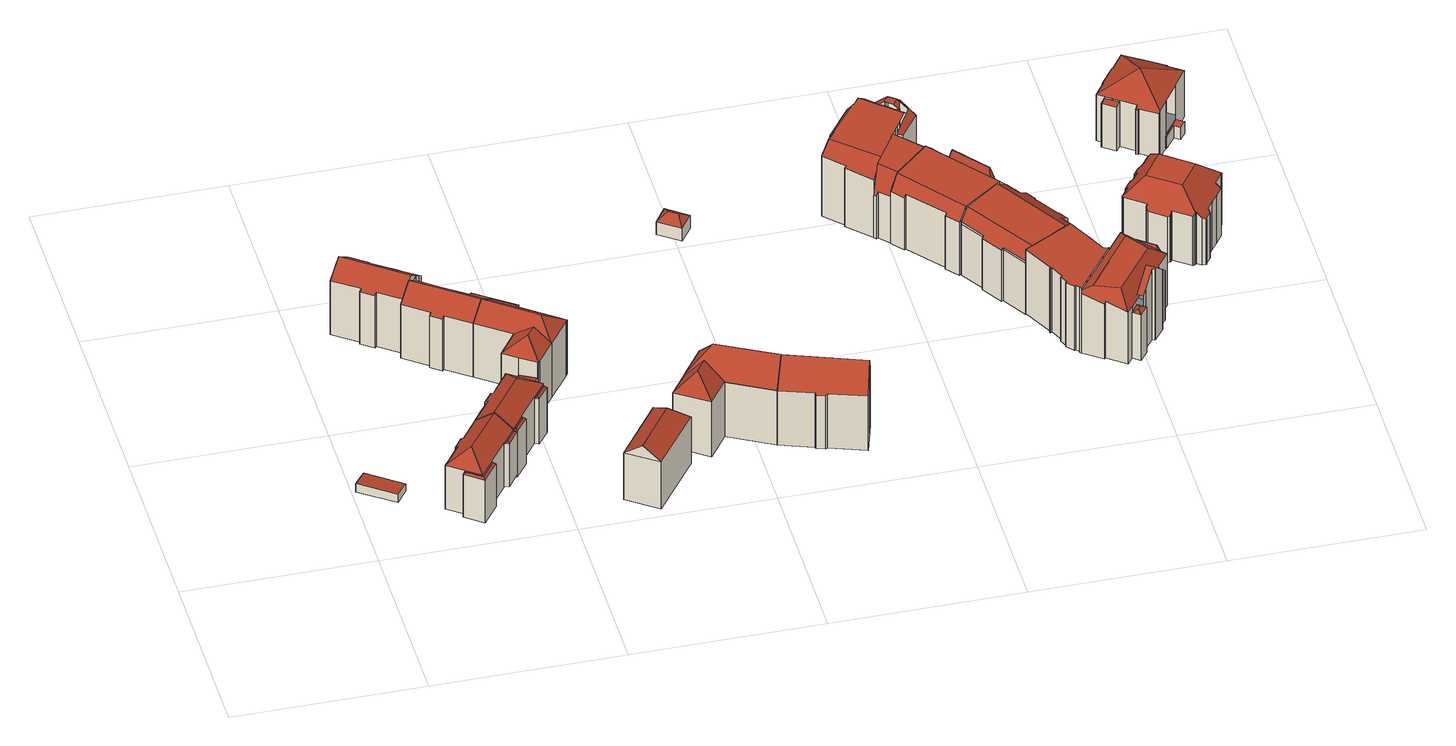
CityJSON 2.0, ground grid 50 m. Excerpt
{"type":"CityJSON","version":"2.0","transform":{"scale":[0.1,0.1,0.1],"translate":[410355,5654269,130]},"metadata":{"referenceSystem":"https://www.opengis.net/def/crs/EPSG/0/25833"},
"CityObjects":{
"building1":{"type":"Building","attributes":{"Dachtyp_tdc":"tdcPolyFlatRoof","Gemeindeschluessel":14612000,"Dachneigung":2.63,"QualitaetDacherkennung":74,"Geometrietyp2DReferenz":"3000","measuredHeight":2.46,"function":"31001_9998","roofType":"2100"},"geometry":[{"type":"Solid","lod":"2","boundaries":[[[[0,1,2,3]],[[1,4,5,2]],[[4,6,7,5]],[[6,0,3,7]],[[6,4,1,0]],[[3,2,5,7]]]],"semantics":{"surfaces":[{"type":"WallSurface"},{"type":"RoofSurface"},{"type":"GroundSurface"}],"values":[[0,0,0,0,1,2]]}}]},
"building2":{"type":"Building","attributes":{"Gemeindeschluessel":14612000,"Geometrietyp2DReferenz":"3000","function":"31001_9998","roofType":"9999"},"children":["building2-1","building2-2","building2-3"]},
"building2-1":{"type":"BuildingPart","attributes":{"Dachtyp_tdc":"tdcFreeFormRoof","Dachneigung":32.19,"QualitaetDacherkennung":14,"Geometrietyp2DReferenz":"3000","measuredHeight":13.69,"roofType":"5000"},"parents":["building2"],"geometry":[{"type":"MultiSurface","lod":"2","boundaries":[[[8,9,10,11]],[[9,12,13,10]],[[14,8,11,15]],[[16,17,14,12]],[[16,12,9]],[[17,16,9,8]],[[17,8,14]],[[11,10,13,15]]],"semantics":{"surfaces":[{"type":"WallSurface"},{"type":"RoofSurface"},{"type":"GroundSurface"}],"values":[0,0,0,1,1,1,1,2]}}]},
"building2-2":{"type":"BuildingPart","attributes":{"Dachtyp_tdc":"tdcHipAndGableRoof","Dachneigung":37.6,"QualitaetDacherkennung":76,"Geometrietyp2DReferenz":"3000","measuredHeight":17.41,"roofType":"5000"},"parents":["building2"],"geometry":[{"type":"MultiSurface","lod":"2","boundaries":[[[18,19,20,21]],[[19,22,23,20]],[[22,24,25,23]],[[24,26,27,25]],[[26,28,29,27]],[[28,30,31,29]],[[30,32,33,31]],[[32,34,14,15,33]],[[35,36,37,38,13,12]],[[39,40,41,42,43]],[[40,44,45,41]],[[44,46,47,45]],[[46,18,21,47]],[[40,39,48,49]],[[48,36,35,34,32,30,49]],[[30,28,26,24,22,19,18,46,44,40,49]],[[21,20,23,25,27,29,31,33,15,13,38,50,42,41,45,47]]],"semantics":{"surfaces":[{"type":"WallSurface"},{"type":"RoofSurface"},{"type":"GroundSurface"}],"values":[0,0,0,0,0,0,0,0,0,0,0,0,0,1,1,1,2]}}]},
"building2-3":{"type":"BuildingPart","attributes":{"Dachtyp_tdc":"tdcFreeFormRoof","Dachneigung":33.37,"QualitaetDacherkennung":12,"Geometrietyp2DReferenz":"3000","measuredHeight":13.72,"roofType":"5000"},"parents":["building2"],"geometry":[{"type":"MultiSurface","lod":"2","boundaries":[[[51,43,42,52]],[[37,53,54,38]],[[55,51,52,56]],[[57,58,59,55,53]],[[57,53,37]],[[58,57,37,60]],[[61,59,58,60,43]],[[61,43,51]],[[59,61,51,55]],[[52,42,50,38,54,56]],[[53,55,56,54]]],"semantics":{"surfaces":[{"type":"WallSurface"},{"type":"RoofSurface"},{"type":"GroundSurface"}],"values":[0,0,0,1,1,1,1,1,1,2,0]}}]},
"building3":{"type":"Building","attributes":{"Dachtyp_tdc":"tdcFreeFormRoof","Gemeindeschluessel":14612000,"Dachneigung":37.68,"QualitaetDacherkennung":77,"Geometrietyp2DReferenz":"3000","measuredHeight":20.48,"function":"31001_9998","roofType":"5000"},"geometry":[{"type":"Solid","lod":"2","boundaries":[[[[62,63,64,65]],[[63,66,67,64]],[[66,68,69,67]],[[68,70,71,69]],[[70,72,73,71]],[[72,74,75,73]],[[74,76,77,75]],[[76,78,79,77]],[[78,80,81,79]],[[80,82,83,81]],[[82,84,85,83]],[[84,86,87,85]],[[86,88,89,87]],[[88,90,91,89]],[[90,62,65,91]],[[92,84,82,80,78,76,74,72,70,68,93]],[[63,62,90,88,86,92,93,66]],[[68,66,93]],[[86,84,92]],[[65,64,67,69,71,73,75,77,79,81,83,85,87,89,91]]]],"semantics":{"surfaces":[{"type":"WallSurface"},{"type":"RoofSurface"},{"type":"GroundSurface"}],"values":[[0,0,0,0,0,0,0,0,0,0,0,0,0,0,0,1,1,0,0,2]]}}]},
"building4":{"type":"Building","attributes":{"Gemeindeschluessel":14612000,"Geometrietyp2DReferenz":"3000","function":"31001_9998","roofType":"9999"},"children":["building4-1","building4-2","building4-3","building4-4"]},
"building4-1":{"type":"BuildingPart","attributes":{"Dachtyp_tdc":"tdcFreeFormRoof","Dachneigung":35.9,"QualitaetDacherkennung":12,"Geometrietyp2DReferenz":"3000","measuredHeight":14.44,"roofType":"5000"},"parents":["building4"],"geometry":[{"type":"MultiSurface","lod":"2","boundaries":[[[94,95,96,97]],[[95,98,99,96]],[[98,100,101,99]],[[102,100,98]],[[103,102,98,95]],[[103,95,94]],[[102,103,94,100]],[[97,96,99,101]]],"semantics":{"surfaces":[{"type":"WallSurface"},{"type":"RoofSurface"},{"type":"GroundSurface"}],"values":[0,0,0,1,1,1,1,2]}}]},
"building4-2":{"type":"BuildingPart","attributes":{"Dachtyp_tdc":"tdcHipAndGableRoof","Dachneigung":37.83,"QualitaetDacherkennung":79,"Geometrietyp2DReferenz":"3000","measuredHeight":18.2,"roofType":"5000"},"parents":["building4"],"geometry":[{"type":"MultiSurface","lod":"2","boundaries":[[[104,105,106,107,101]],[[108,109,110,111,112]],[[109,113,114,110]],[[113,115,116,114]],[[115,117,118,116]],[[117,119,120,118]],[[119,121,122,120]],[[121,123,124,122]],[[123,125,126,124]],[[125,127,128,126]],[[127,129,130,128]],[[129,131,132,130]],[[131,133,134,135,132]],[[136,137,138]],[[136,139,140,137]],[[139,141,94,97,140]],[[104,101,100]],[[139,136,133,131,142]],[[131,129,127,125,123,121,119,117,115,113,109,142]],[[109,108,105,104,141,139,142]],[[107,111,110,114,116,118,120,122,124,126,128,130,132,135,137,140,97,101]]],"semantics":{"surfaces":[{"type":"WallSurface"},{"type":"RoofSurface"},{"type":"GroundSurface"}],"values":[0,0,0,0,0,0,0,0,0,0,0,0,0,0,0,0,0,1,1,1,2]}}]},
"building4-3":{"type":"BuildingPart","attributes":{"Dachtyp_tdc":"tdcPolyFlatRoof","Dachneigung":6.73,"QualitaetDacherkennung":46,"Geometrietyp2DReferenz":"3000","measuredHeight":11.65,"roofType":"2100"},"parents":["building4"],"geometry":[{"type":"MultiSurface","lod":"2","boundaries":[[[134,143,144,135]],[[143,145,146,144]],[[145,138,137,146]],[[145,143,134,138]],[[135,144,146,137]]],"semantics":{"surfaces":[{"type":"WallSurface"},{"type":"RoofSurface"},{"type":"GroundSurface"}],"values":[0,0,0,1,2]}}]},
"building4-4":{"type":"BuildingPart","attributes":{"Dachtyp_tdc":"tdcFreeFormRoof","Dachneigung":36.67,"QualitaetDacherkennung":15,"Geometrietyp2DReferenz":"3000","measuredHeight":14.44,"roofType":"5000"},"parents":["building4"],"geometry":[{"type":"MultiSurface","lod":"2","boundaries":[[[147,148,149,150]],[[148,112,111,149]],[[106,147,150,107]],[[151,112,148]],[[152,151,148,147]],[[152,147,106]],[[151,152,106,112]],[[150,149,111,107]]],"semantics":{"surfaces":[{"type":"WallSurface"},{"type":"RoofSurface"},{"type":"GroundSurface"}],"values":[0,0,0,1,1,1,1,2]}}]},
"building5":{"type":"Building","attributes":{"Gemeindeschluessel":14612000,"Geometrietyp2DReferenz":"3000","function":"31001_9998","roofType":"9999"},"children":["building5-1","building5-2","building5-3"]},
"building5-1":{"type":"BuildingPart","attributes":{"Dachtyp_tdc":"tdcFreeFormRoof","Dachneigung":30.91,"QualitaetDacherkennung":15,"Geometrietyp2DReferenz":"3000","measuredHeight":16.76,"roofType":"5000"},"parents":["building5"],"geometry":[{"type":"MultiSurface","lod":"2","boundaries":[[[153,154,155,156]],[[157,158,159,160]],[[158,153,156,159]],[[154,153,161]],[[153,158,162,161]],[[158,157,162]],[[157,154,161,162]],[[156,155,160,159]]],"semantics":{"surfaces":[{"type":"WallSurface"},{"type":"RoofSurface"},{"type":"GroundSurface"}],"values":[0,0,0,1,1,1,1,2]}}]},
"building5-2":{"type":"BuildingPart","attributes":{"Dachtyp_tdc":"tdcGableRoof","Dachneigung":37.74,"QualitaetDacherkennung":70,"Geometrietyp2DReferenz":"3000","measuredHeight":20.52,"roofType":"3100"},"parents":["building5"],"geometry":[{"type":"MultiSurface","lod":"2","boundaries":[[[163,164,157,160,165,166]],[[167,168,169,155]],[[168,170,171,169]],[[170,172,173,171]],[[172,174,175,173]],[[174,176,177,175]],[[176,178,179,177]],[[178,180,181,179]],[[180,182,87,181]],[[182,183,184,87]],[[183,185,85,184]],[[185,186,85]],[[183,182,180,178,176,174,172,170,168]],[[168,167,164,163,185,183]],[[165,160,155,169,171,173,175,177,179,181,87,184,85]]],"semantics":{"surfaces":[{"type":"WallSurface"},{"type":"RoofSurface"},{"type":"GroundSurface"}],"values":[0,0,0,0,0,0,0,0,0,0,0,0,1,1,2]}}]},
"building5-3":{"type":"BuildingPart","attributes":{"Dachtyp_tdc":"tdcPolyFlatRoof","Dachneigung":3.65,"QualitaetDacherkennung":54,"Geometrietyp2DReferenz":"3000","measuredHeight":4.38,"roofType":"2100"},"parents":["building5"],"geometry":[{"type":"MultiSurface","lod":"2","boundaries":[[[187,166,165,188]],[[186,189,83,85]],[[189,190,81,83]],[[190,187,188,81]],[[190,189,186,166,187]],[[188,165,85,83,81]]],"semantics":{"surfaces":[{"type":"WallSurface"},{"type":"RoofSurface"},{"type":"GroundSurface"}],"values":[0,0,0,0,1,2]}}]},
"building6":{"type":"Building","attributes":{"Gemeindeschluessel":14612000,"Geometrietyp2DReferenz":"3000","function":"31001_9998","roofType":"9999"},"children":["building6-1","building6-2","building6-3"]},
"building6-1":{"type":"BuildingPart","attributes":{"Dachtyp_tdc":"tdcHipAndGableRoof","Dachneigung":36.15,"QualitaetDacherkennung":67,"Geometrietyp2DReferenz":"3000","measuredHeight":20.43,"roofType":"5000"},"parents":["building6"],"geometry":[{"type":"MultiSurface","lod":"2","boundaries":[[[191,192,193,194,195]],[[192,196,197,193]],[[196,198,199,197]],[[198,200,201,199]],[[200,202,203,201]],[[202,204,205,206,203]],[[202,200,198,196,207]],[[196,192,191,208,207]],[[208,204,202,207]],[[194,193,197,199,201,203,206,209]]],"semantics":{"surfaces":[{"type":"WallSurface"},{"type":"RoofSurface"},{"type":"GroundSurface"}],"values":[0,0,0,0,0,0,1,1,1,2]}}]},
"building6-2":{"type":"BuildingPart","attributes":{"Dachtyp_tdc":"tdcFreeFormRoof","Dachneigung":32.75,"QualitaetDacherkennung":16,"Geometrietyp2DReferenz":"3000","measuredHeight":16.81,"roofType":"5000"},"parents":["building6"],"geometry":[{"type":"MultiSurface","lod":"2","boundaries":[[[154,153,156,155]],[[153,210,211,156]],[[210,212,213,211]],[[214,212,210]],[[215,214,210,153]],[[215,153,154]],[[214,215,154,212]],[[155,156,211,213]]],"semantics":{"surfaces":[{"type":"WallSurface"},{"type":"RoofSurface"},{"type":"GroundSurface"}],"values":[0,0,0,1,1,1,1,2]}}]},
"building6-3":{"type":"BuildingPart","attributes":{"Dachtyp_tdc":"tdcHipAndGableRoof","Dachneigung":37.47,"QualitaetDacherkennung":67,"Geometrietyp2DReferenz":"3000","measuredHeight":20.52,"roofType":"5000"},"parents":["building6"],"geometry":[{"type":"MultiSurface","lod":"2","boundaries":[[[168,167,154,155,169]],[[216,213,212]],[[216,217,218,213]],[[217,219,220,218]],[[219,221,222,220]],[[221,195,194,222]],[[205,170,171,206]],[[170,168,169,171]],[[195,221,219,217,223]],[[217,216,167,168,223]],[[168,170,205,224,195,223]],[[169,155,213,218,220,222,194,209,206,171]]],"semantics":{"surfaces":[{"type":"WallSurface"},{"type":"RoofSurface"},{"type":"GroundSurface"}],"values":[0,0,0,0,0,0,0,0,1,1,1,2]}}]},
"building7":{"type":"Building","attributes":{"Dachtyp_tdc":"tdcHipAndGableRoof","Gemeindeschluessel":14612000,"Dachneigung":36.87,"QualitaetDacherkennung":77,"Geometrietyp2DReferenz":"3000","measuredHeight":18.26,"function":"31001_9998","roofType":"5000"},"geometry":[{"type":"Solid","lod":"2","boundaries":[[[[225,226,227,228]],[[226,229,230,227]],[[229,231,232,230]],[[231,225,228,232]],[[229,226,233]],[[225,231,234]],[[226,225,234,233]],[[231,229,233,234]],[[228,227,230,232]]]],"semantics":{"surfaces":[{"type":"WallSurface"},{"type":"RoofSurface"},{"type":"GroundSurface"}],"values":[[0,0,0,0,1,0,1,1,2]]}}]},
"building8":{"type":"Building","attributes":{"Gemeindeschluessel":14612000,"Geometrietyp2DReferenz":"3000","function":"31001_9998","roofType":"9999"},"children":["building8-1","building8-2"]},
"building8-1":{"type":"BuildingPart","attributes":{"Dachtyp_tdc":"tdcHipAndGableRoof","Dachneigung":48.73,"QualitaetDacherkennung":60,"Geometrietyp2DReferenz":"3000","measuredHeight":22.82,"roofType":"5000"},"parents":["building8"],"geometry":[{"type":"MultiSurface","lod":"2","boundaries":[[[235,236,237,238,239]],[[236,240,241,237]],[[240,242,243,241]],[[240,236,244]],[[236,235,245,244]],[[242,240,244,245,246,247]],[[238,237,241,243]]],"semantics":{"surfaces":[{"type":"WallSurface"},{"type":"RoofSurface"},{"type":"GroundSurface"}],"values":[0,0,0,1,1,1,2]}}]},
"building8-2":{"type":"BuildingPart","attributes":{"Dachtyp_tdc":"tdcHipAndGableRoof","Dachneigung":39.7,"QualitaetDacherkennung":62,"Geometrietyp2DReferenz":"3000","measuredHeight":22.72,"roofType":"5000"},"parents":["building8"],"geometry":[{"type":"MultiSurface","lod":"2","boundaries":[[[248,249,243,242]],[[248,250,251,249]],[[250,252,253,251]],[[252,239,238,253]],[[254,255,256]],[[255,246,235,257,258,256]],[[250,254,256,258]],[[252,257,235,239]],[[250,258,257,252]],[[242,255,254,248]],[[248,254,250]],[[238,243,249,251,253]]],"semantics":{"surfaces":[{"type":"WallSurface"},{"type":"RoofSurface"},{"type":"GroundSurface"}],"values":[0,0,0,0,1,1,1,0,0,0,0,2]}}]},
"building9":{"type":"Building","attributes":{"Dachtyp_tdc":"tdcGableRoof","Gemeindeschluessel":14612000,"Dachneigung":40.09,"QualitaetDacherkennung":64,"Geometrietyp2DReferenz":"3000","measuredHeight":22.74,"function":"31001_9998","roofType":"3100"},"geometry":[{"type":"Solid","lod":"2","boundaries":[[[[259,260,261,262]],[[260,263,264,261]],[[263,265,266,264]],[[265,267,268,266]],[[267,269,270,268]],[[269,271,253,270]],[[271,258,272,253]],[[258,273,251,272]],[[273,274,275,251]],[[274,259,262,275]],[[258,271,269,267,265,263,260,259]],[[259,274,273,258]],[[262,261,264,266,268,270,253,272,251,275]]]],"semantics":{"surfaces":[{"type":"WallSurface"},{"type":"RoofSurface"},{"type":"GroundSurface"}],"values":[[0,0,0,0,0,0,0,0,0,0,1,1,2]]}}]},
"building10":{"type":"Building","attributes":{"Dachtyp_tdc":"tdcHipRoof","Gemeindeschluessel":14612000,"Dachneigung":32.58,"QualitaetDacherkennung":76,"Geometrietyp2DReferenz":"3000","measuredHeight":5.74,"function":"31001_9998","roofType":"3200"},"geometry":[{"type":"Solid","lod":"2","boundaries":[[[[276,277,278,279]],[[277,280,281,278]],[[280,282,283,281]],[[282,276,279,283]],[[280,277,284]],[[276,282,285]],[[277,276,285,284]],[[282,280,284,285]],[[279,278,281,283]]]],"semantics":{"surfaces":[{"type":"WallSurface"},{"type":"RoofSurface"},{"type":"GroundSurface"}],"values":[[0,0,0,0,1,1,1,1,2]]}}]},
"building11":{"type":"Building","attributes":{"Gemeindeschluessel":14612000,"Geometrietyp2DReferenz":"3000","function":"31001_9998","roofType":"9999"},"children":["building11-1","building11-2","building11-3","building11-4","building11-5","building11-6"]},
"building11-1":{"type":"BuildingPart","attributes":{"Dachtyp_tdc":"tdcCutGableRoof","Dachneigung":0.513,"QualitaetDacherkennung":66,"Geometrietyp2DReferenz":"3000","measuredHeight":20.53,"roofType":"9999"},"parents":["building11"],"geometry":[{"type":"MultiSurface","lod":"2","boundaries":[[[286,287,288,289]],[[287,290,291,288]],[[290,292,293,291]],[[294,295,296,297]],[[295,298,299,296]],[[300,301,302,303]],[[301,304,305,302]],[[304,286,289,305]],[[306,307,292,290,287,286,304]],[[301,300,298,295,294,308]],[[304,301,308,309,310,306]],[[289,288,291,293,311,312,313,297,296,299,303,302,305]]],"semantics":{"surfaces":[{"type":"WallSurface"},{"type":"RoofSurface"},{"type":"GroundSurface"}],"values":[0,0,0,0,0,0,0,0,1,1,1,2]}}]},
"building11-2":{"type":"BuildingPart","attributes":{"Dachtyp_tdc":"tdcCutGableRoof","Dachneigung":2.46,"QualitaetDacherkennung":36,"Geometrietyp2DReferenz":"3000","measuredHeight":20.87,"roofType":"9999"},"parents":["building11"],"geometry":[{"type":"MultiSurface","lod":"2","boundaries":[[[314,315,316,317,318,319,320,321,322,323]],[[324,325,326,327,328,307,329,310,330]],[[323,331,332,333,334,324,330,335,336,314]],[[312,311,293,337,338,339,340,341,342,343,344,345,346,347,348,349,350,351,352,353,297,313]],[[328,327,337,293,292]],[[327,326,338,337]],[[326,325,339,338]],[[325,324,340,339]],[[324,334,341,340]],[[334,333,354,342,341]],[[332,331,344,343,355]],[[331,323,345,344]],[[323,322,346,345]],[[322,321,356,347,346]],[[336,335,294,297,353,357]]],"semantics":{"surfaces":[{"type":"RoofSurface"},{"type":"GroundSurface"},{"type":"WallSurface"}],"values":[0,0,0,1,2,2,2,2,2,2,2,2,2,2,2]}}]},
"building11-3":{"type":"BuildingPart","attributes":{"Dachtyp_tdc":"tdcPolyFlatRoof","Dachneigung":50.05,"QualitaetDacherkennung":29,"Geometrietyp2DReferenz":"3000","measuredHeight":20.14,"roofType":"2100"},"parents":["building11"],"geometry":[{"type":"MultiSurface","lod":"2","boundaries":[[[358,359,360,361]],[[359,362,363,360]],[[362,355,343,363]],[[354,358,361,342]],[[354,355,362,359,358]],[[361,360,363,343,342]]],"semantics":{"surfaces":[{"type":"WallSurface"},{"type":"RoofSurface"},{"type":"GroundSurface"}],"values":[0,0,0,0,1,2]}}]},
"building11-4":{"type":"BuildingPart","attributes":{"Dachtyp_tdc":"tdcPolyFlatRoof","Dachneigung":37.35,"QualitaetDacherkennung":46,"Geometrietyp2DReferenz":"3000","measuredHeight":20.42,"roofType":"2100"},"parents":["building11"],"geometry":[{"type":"MultiSurface","lod":"2","boundaries":[[[364,357,353,365]],[[366,367,368,369,370]],[[367,371,372,368]],[[371,364,365,372]],[[371,367,366,373,374,315,375,357,364]],[[365,353,352,351,350,369,368,372]]],"semantics":{"surfaces":[{"type":"WallSurface"},{"type":"RoofSurface"},{"type":"GroundSurface"}],"values":[0,0,0,0,1,2]}}]},
"building11-5":{"type":"BuildingPart","attributes":{"Dachtyp_tdc":"tdcPolyFlatRoof","Dachneigung":49.56,"QualitaetDacherkennung":31,"Geometrietyp2DReferenz":"3000","measuredHeight":18.52,"roofType":"2100"},"parents":["building11"],"geometry":[{"type":"MultiSurface","lod":"2","boundaries":[[[376,377,378,299,298]],[[377,379,380,378]],[[379,381,300,303,380]],[[381,379,377,376]],[[299,378,380,303]]],"semantics":{"surfaces":[{"type":"WallSurface"},{"type":"RoofSurface"},{"type":"GroundSurface"}],"values":[0,0,0,1,2]}}]},
"building11-6":{"type":"BuildingPart","attributes":{"Dachtyp_tdc":"tdcFreeFormRoof","Dachneigung":42.73,"QualitaetDacherkennung":28,"Geometrietyp2DReferenz":"3000","measuredHeight":18.9,"roofType":"5000"},"parents":["building11"],"geometry":[{"type":"MultiSurface","lod":"2","boundaries":[[[356,382,383,347]],[[382,384,385,383]],[[384,386,387,385]],[[386,388,389,387]],[[388,390,391,389]],[[390,392,393,391]],[[392,394,395,393]],[[394,370,369,395]],[[390,388,386,384,382,356,320,396]],[[397,398,370,394,392]],[[392,390,396,397]],[[347,383,385,387,389,391,393,395,369,350,349,348]]],"semantics":{"surfaces":[{"type":"WallSurface"},{"type":"RoofSurface"},{"type":"GroundSurface"}],"values":[0,0,0,0,0,0,0,0,1,1,1,2]}}]},
"building12":{"type":"Building","attributes":{"Gemeindeschluessel":14612000,"Geometrietyp2DReferenz":"3000","function":"31001_9998","roofType":"9999"},"children":["building12-1","building12-2"]},
"building12-1":{"type":"BuildingPart","attributes":{"Dachtyp_tdc":"tdcCutGableRoof","Dachneigung":0.752,"QualitaetDacherkennung":69,"Geometrietyp2DReferenz":"3000","measuredHeight":20.27,"roofType":"9999"},"parents":["building12"],"geometry":[{"type":"MultiSurface","lod":"2","boundaries":[[[399,400,401,402]],[[400,403,404,401]],[[405,406,407,408,409]],[[406,410,411,407]],[[410,412,413,411]],[[412,414,415,413]],[[414,416,417,415]],[[416,418,419,417]],[[418,420,421,419]],[[420,422,423,421]],[[422,424,425,423]],[[424,426,427,425]],[[426,428,429,427]],[[428,430,431,429]],[[430,432,433,431]],[[432,399,402,433]],[[410,406,405,434,403,400,399,432]],[[430,428,426,424,422,420,418,416,414,412]],[[432,430,412,410]],[[402,401,435,408,407,411,413,415,417,419,421,423,425,427,429,431,433]]],"semantics":{"surfaces":[{"type":"WallSurface"},{"type":"RoofSurface"},{"type":"GroundSurface"}],"values":[0,0,0,0,0,0,0,0,0,0,0,0,0,0,0,0,1,1,1,2]}}]},
"building12-2":{"type":"BuildingPart","attributes":{"Dachtyp_tdc":"tdcFreeFormRoof","Dachneigung":77.08,"QualitaetDacherkennung":25,"Geometrietyp2DReferenz":"3000","measuredHeight":20.07,"roofType":"5000"},"parents":["building12"],"geometry":[{"type":"MultiSurface","lod":"2","boundaries":[[[436,437,438,439]],[[437,440,441,438]],[[440,442,443,441]],[[442,444,445,443]],[[444,446,447,445]],[[446,448,449,447]],[[448,450,451,449]],[[450,409,408,451]],[[404,436,439,401]],[[452,409,450,453]],[[450,448,446,444,442,440,437,436,454,453]],[[436,404,454]],[[404,452,453,454]],[[439,438,441,443,445,447,449,451,408,435,401]]],"semantics":{"surfaces":[{"type":"WallSurface"},{"type":"RoofSurface"},{"type":"GroundSurface"}],"values":[0,0,0,0,0,0,0,0,0,1,1,1,1,2]}}]},
"building13":{"type":"Building","attributes":{"Dachtyp_tdc":"tdcFreeFormRoof","Gemeindeschluessel":14612000,"Dachneigung":1.47,"QualitaetDacherkennung":54,"Geometrietyp2DReferenz":"3000","measuredHeight":20.32,"function":"31001_9998","roofType":"5000"},"geometry":[{"type":"Solid","lod":"2","boundaries":[[[[455,456,457,458]],[[456,459,460,457]],[[459,461,462,460]],[[461,463,464,462]],[[463,465,466,464]],[[465,467,468,466]],[[467,469,470,468]],[[469,471,472,470]],[[471,473,474,472]],[[473,475,476,474]],[[477,478,479,480,481,482,483,484]],[[485,486,487,488,489,490,491,492,493,494,495,496,497,406,498]],[[499,500,501,485,498,481,480]],[[465,501,500,467]],[[463,485,501,465]],[[467,500,499,469]],[[469,499,480,471]],[[502,498,406,503]],[[504,481,498,502]],[[503,406,497,505]],[[505,497,496,506]],[[506,496,495,507]],[[507,495,494,508]],[[508,494,493,509]],[[509,493,492,510]],[[510,492,491,511]],[[511,491,490,512]],[[512,490,489,455]],[[455,489,488,456]],[[456,488,487,459]],[[459,487,486,461]],[[461,486,485,463]],[[484,483,513]],[[513,483,482,514]],[[514,482,481,504]],[[471,480,479,473]],[[473,479,478,475]],[[475,478,477]],[[476,515,516,517,415,518,519,407,520,521,522,523,524,525,526,527,458,457,460,462,464,466,468,470,472,474]],[[475,477,515,476]],[[477,484,516,515]],[[484,513,517,516]],[[513,514,415,517]],[[514,504,518,415]],[[504,502,519,518]],[[502,503,407,519]],[[503,505,520,407]],[[505,506,521,520]],[[506,507,522,521]],[[507,508,523,522]],[[508,509,524,523]],[[509,510,525,524]],[[510,511,526,525]],[[511,512,527,526]],[[512,455,458,527]]]],"semantics":{"surfaces":[{"type":"WallSurface"},{"type":"RoofSurface"},{"type":"GroundSurface"}],"values":[[0,0,0,0,0,0,0,0,0,0,1,1,1,0,0,0,0,0,0,0,0,0,0,0,0,0,0,0,0,0,0,0,0,0,0,0,0,0,2,0,0,0,0,0,0,0,0,0,0,0,0,0,0,0,0]]}}]},
"building14":{"type":"Building","attributes":{"Gemeindeschluessel":14612000,"Geometrietyp2DReferenz":"3000","function":"31001_9998","roofType":"9999"},"children":["building14-1","building14-2","building14-3","building14-4","building14-5","building14-6"]},
"building14-1":{"type":"BuildingPart","attributes":{"Dachtyp_tdc":"tdcPolyFlatRoof","Dachneigung":32.69,"QualitaetDacherkennung":35,"Geometrietyp2DReferenz":"3000","measuredHeight":17.75,"roofType":"2100"},"parents":["building14"],"geometry":[{"type":"MultiSurface","lod":"2","boundaries":[[[528,529,530,531]],[[529,532,533,530]],[[534,535,536,537]],[[535,528,531,536]],[[535,534,532,529,528]],[[531,530,533,537,536]]],"semantics":{"surfaces":[{"type":"WallSurface"},{"type":"RoofSurface"},{"type":"GroundSurface"}],"values":[0,0,0,0,1,2]}}]},
"building14-2":{"type":"BuildingPart","attributes":{"Dachtyp_tdc":"tdcFreeFormRoof","Dachneigung":71.32,"QualitaetDacherkennung":16,"Geometrietyp2DReferenz":"3000","measuredHeight":17.35,"roofType":"5000"},"parents":["building14"],"geometry":[{"type":"MultiSurface","lod":"2","boundaries":[[[538,539,540,541]],[[539,542,543,540]],[[542,544,545,543]],[[546,547,548,549]],[[547,538,541,548]],[[544,542,539,550]],[[539,538,547,551,550]],[[547,546,551]],[[546,544,550,551]],[[541,540,543,545,549,548]]],"semantics":{"surfaces":[{"type":"WallSurface"},{"type":"RoofSurface"},{"type":"GroundSurface"}],"values":[0,0,0,0,0,1,1,1,1,2]}}]},
"building14-3":{"type":"BuildingPart","attributes":{"Dachtyp_tdc":"tdcPolyFlatRoof","Dachneigung":0,"QualitaetDacherkennung":47,"Geometrietyp2DReferenz":"3000","measuredHeight":20.02,"roofType":"1000"},"parents":["building14"],"geometry":[{"type":"MultiSurface","lod":"2","boundaries":[[[552,553,554,555]],[[553,556,557,554]],[[556,558,559,557]],[[558,560,534,537,559]],[[560,558,556,553,552,561,562,563,564,565,566,567,568,569,570,571,572,573,574,575,576,577]],[[533,578,579,580,581,582,583,584,585,586,587,588,589,590,591,592,593,594,555,554,557,559,537]],[[577,576,578,533,532]],[[576,575,579,578]],[[575,574,595,580,579]],[[573,572,583,582,596]],[[572,571,584,583]],[[571,570,585,584]],[[570,569,586,585]],[[569,568,587,586]],[[568,567,588,587]],[[567,566,589,588]],[[566,565,590,589]],[[565,564,591,590]],[[564,563,592,591]],[[563,562,593,592]],[[562,561,594,593]],[[561,552,555,594]]],"semantics":{"surfaces":[{"type":"WallSurface"},{"type":"RoofSurface"},{"type":"GroundSurface"}],"values":[0,0,0,0,1,2,0,0,0,0,0,0,0,0,0,0,0,0,0,0,0,0]}}]},
"building14-4":{"type":"BuildingPart","attributes":{"Dachtyp_tdc":"tdcGableRoof","Dachneigung":41.82,"QualitaetDacherkennung":14,"Geometrietyp2DReferenz":"3000","measuredHeight":22.38,"roofType":"3100"},"parents":["building14"],"geometry":[{"type":"MultiSurface","lod":"2","boundaries":[[[597,598,599,600,601]],[[602,603,604,605]],[[603,606,607,604]],[[606,608,609,607]],[[608,610,611,609]],[[610,612,613,611]],[[612,614,615,613]],[[614,597,601,615]],[[610,608,606,603,602,616,617]],[[617,618,598,597,614,612,610]],[[601,600,619,620,605,604,607,609,611,613,615]]],"semantics":{"surfaces":[{"type":"WallSurface"},{"type":"RoofSurface"},{"type":"GroundSurface"}],"values":[0,0,0,0,0,0,0,0,1,1,2]}}]},
"building14-5":{"type":"BuildingPart","attributes":{"Dachtyp_tdc":"tdcFreeFormRoof","Dachneigung":20.21,"QualitaetDacherkennung":8,"Geometrietyp2DReferenz":"3000","measuredHeight":14.78,"roofType":"5000"},"parents":["building14"],"geometry":[{"type":"MultiSurface","lod":"2","boundaries":[[[621,622,623,624]],[[599,625,626,600]],[[625,621,624,626]],[[627,628,629,622]],[[627,622,621]],[[628,627,621,625]],[[628,625,599,629]],[[624,623,619,600,626]]],"semantics":{"surfaces":[{"type":"WallSurface"},{"type":"RoofSurface"},{"type":"GroundSurface"}],"values":[0,0,0,1,1,1,1,2]}}]},
"building14-6":{"type":"BuildingPart","attributes":{"Dachtyp_tdc":"tdcCutTentRoof","Dachneigung":0.11,"QualitaetDacherkennung":43,"Geometrietyp2DReferenz":"3000","measuredHeight":20.11,"roofType":"9999"},"parents":["building14"],"geometry":[{"type":"MultiSurface","lod":"2","boundaries":[[[630,631,543,545,544]],[[631,632,633,543]],[[632,634,635,633]],[[634,636,602,605,635]],[[637,623,622]],[[637,638,639,623]],[[638,640,641,639]],[[640,642,643,641]],[[642,596,582,643]],[[595,644,645,580]],[[644,646,549,645]],[[646,546,549]],[[638,637,647,648,616,636,634,632,649,650]],[[651,596,642,640,638,650,652]],[[644,595,651,652,653]],[[632,631,630,646,644,653,649]],[[653,652,650,649]],[[545,543,633,635,605,620,619,623,639,641,643,582,581,580,645,549]]],"semantics":{"surfaces":[{"type":"WallSurface"},{"type":"RoofSurface"},{"type":"GroundSurface"}],"values":[0,0,0,0,0,0,0,0,0,0,0,0,1,1,1,1,1,2]}}]},
"building15":{"type":"Building","attributes":{"Dachtyp_tdc":"tdcFreeFormRoof","Gemeindeschluessel":14612000,"Dachneigung":41.01,"QualitaetDacherkennung":47,"Geometrietyp2DReferenz":"3000","measuredHeight":20.45,"function":"31001_9998","roofType":"5000"},"geometry":[{"type":"Solid","lod":"2","boundaries":[[[[654,655,656,657]],[[655,658,659,656]],[[658,660,661,659]],[[660,662,663,661]],[[662,664,665,663]],[[664,666,667,665]],[[666,668,669,667]],[[668,670,671,669]],[[670,672,673,671]],[[672,674,675,673]],[[674,676,677,675]],[[676,678,679,677]],[[678,680,681,679]],[[680,682,683,681]],[[682,684,685,683]],[[684,686,687,685]],[[686,688,689,687]],[[688,690,691,689]],[[690,692,693,691]],[[692,694,695,693]],[[694,696,697,695]],[[696,698,699,697]],[[698,700,701,699]],[[700,702,703,701]],[[702,704,705,703]],[[704,706,707,705]],[[706,708,709,707]],[[708,710,711,709]],[[710,712,713,711]],[[712,714,715,713]],[[714,716,717,715]],[[716,718,719,717]],[[718,720,721,719]],[[720,722,723,721]],[[724,725,726,727]],[[725,728,729,726]],[[728,730,731,729]],[[730,732,733,731]],[[732,734,735,733]],[[734,736,737,735]],[[736,738,739,737]],[[738,740,741,739]],[[740,742,743,741]],[[742,744,745,743]],[[744,746,747,745]],[[746,654,657,747]],[[674,672,670,668,666,664,662,660,748,749,750,684,682,680,678,676]],[[751,752,706,704,702,700,698,696,694,692,690,688,686,684,750]],[[753,754,730,728,725,724,755,756,757,758,759,760,722,720,718,716,714,712,710,708,752,751]],[[746,744,742,740,738,736,734,732,754,753,749,748,658,655,654]],[[750,749,753,751]],[[660,658,748]],[[732,730,754]],[[708,706,752]],[[657,656,659,661,663,665,667,669,671,673,675,677,679,681,683,685,687,689,691,693,695,697,699,701,703,705,707,709,711,713,715,717,719,721,723,761,762,763,764,765,766,727,726,729,731,733,735,737,739,741,743,745,747]],[[722,760,761,723]],[[760,759,762,761]],[[759,758,763,762]],[[758,757,764,763]],[[757,756,765,764]],[[756,755,766,765]],[[755,724,727,766]]]],"semantics":{"surfaces":[{"type":"WallSurface"},{"type":"RoofSurface"},{"type":"GroundSurface"}],"values":[[0,0,0,0,0,0,0,0,0,0,0,0,0,0,0,0,0,0,0,0,0,0,0,0,0,0,0,0,0,0,0,0,0,0,0,0,0,0,0,0,0,0,0,0,0,0,1,1,1,1,1,0,0,0,2,0,0,0,0,0,0,0]]}}]},
"building16":{"type":"Building","attributes":{"Gemeindeschluessel":14612000,"Geometrietyp2DReferenz":"3000","function":"31001_9998","roofType":"9999"},"children":["building16-1","building16-2","building16-3"]},
"building16-1":{"type":"BuildingPart","attributes":{"Dachtyp_tdc":"tdcPolyFlatRoof","Dachneigung":0,"QualitaetDacherkennung":0,"Geometrietyp2DReferenz":"3000","measuredHeight":3.73,"roofType":"9999"},"parents":["building16"],"geometry":[{"type":"MultiSurface","lod":"2","boundaries":[[[767,768,769,770,771,772,773]],[[773,772,774,775]],[[772,771,776,774]],[[771,770,777,776]],[[770,769,778,777]],[[769,768,779,778]],[[768,767,780,779]],[[774,776,777,778,779,780,775]],[[775,780,767,773]]],"semantics":{"surfaces":[{"type":"RoofSurface"},{"type":"WallSurface"},{"type":"GroundSurface"},{"type":"ClosureSurface","isClosure":"1","QuelleClosure":"LoD1Solid"}],"values":[0,1,1,1,1,1,1,2,3]}}]},
"building16-2":{"type":"BuildingPart","attributes":{"Dachtyp_tdc":"tdcPolyFlatRoof","Dachneigung":7.65,"QualitaetDacherkennung":64,"Geometrietyp2DReferenz":"3000","measuredHeight":13.84,"roofType":"2100"},"parents":["building16"],"geometry":[{"type":"MultiSurface","lod":"2","boundaries":[[[781,782,783,784]],[[785,786,787,788]],[[786,781,784,787]],[[786,785,782,781]],[[784,783,788,787]]],"semantics":{"surfaces":[{"type":"WallSurface"},{"type":"RoofSurface"},{"type":"GroundSurface"}],"values":[0,0,0,1,2]}}]},
"building16-3":{"type":"BuildingPart","attributes":{"Dachtyp_tdc":"tdcTentRoof","Dachneigung":28.98,"QualitaetDacherkennung":75,"Geometrietyp2DReferenz":"3000","measuredHeight":19,"roofType":"3500"},"parents":["building16"],"geometry":[{"type":"MultiSurface","lod":"2","boundaries":[[[789,790,791,792]],[[790,793,794,791]],[[793,795,796,794]],[[795,797,798,796]],[[797,799,775,798]],[[799,773,775]],[[800,801,779,780,767]],[[801,802,803,779]],[[804,805,788,806]],[[805,785,788]],[[807,783,782]],[[807,808,809,783]],[[808,810,811,809]],[[810,812,813,811]],[[812,814,815,813]],[[797,795,793,790,789,816,817,818]],[[802,801,800,799,797,818]],[[808,807,805,804,819,820,821,822,802,818]],[[817,823,814,812,810,808,818]],[[815,824,825,826,792,791,794,796,798,775,780,779,803,827,828,829,830,806,788,783,809,811,813]],[[814,823,824,815]],[[823,817,825,824]],[[817,816,826,825]],[[816,789,792,826]],[[802,822,827,803]],[[822,821,828,827]],[[821,820,829,828]],[[820,819,830,829]],[[819,804,806,830]]],"semantics":{"surfaces":[{"type":"WallSurface"},{"type":"RoofSurface"},{"type":"GroundSurface"}],"values":[0,0,0,0,0,0,0,0,0,0,0,0,0,0,0,1,1,1,1,2,0,0,0,0,0,0,0,0,0]}}]}
},
"vertices":[
[123,220,47],[94,180,50],[94,180,25],[123,220,25],[4,246,50],[4,246,25],[34,286,47],[34,286,25],
[401,214,159],[371,173,159],[371,173,26],[401,214,26],[358,176,159],[358,176,26],[392,221,159],[392,221,26],[368,180,163],[393,213,163],
[246,190,162],[240,195,156],[240,195,26],[246,190,26],[242,198,156],[242,198,26],[262,225,156],[262,225,26],[268,220,162],[268,220,26],[312,280,161],[312,280,26],[353,251,200],[353,251,26],[392,222,163],[392,222,26],[392,221,163],[358,176,163],[313,115,163],[313,115,159],[313,115,26],[240,97,162],[199,127,161],[199,127,26],[240,97,26],[240,97,159],[215,149,162],[215,149,26],[218,153,161],[218,153,26],[278,68,163],[268,137,200],[278,68,26],
[233,86,159],[233,86,26],[321,106,159],[321,106,26],[280,51,159],[280,51,26],[314,106,163],[280,60,163],[279,60,163],[278,68,159],[242,87,163],
[156,811,178],[160,816,183],[160,816,15],[156,811,15],[95,864,183],[95,864,15],[155,945,183],[155,945,15],[162,955,173],[162,955,15],[207,921,173],[207,921,15],[203,909,183],[203,909,15],[264,864,183],[264,864,15],[273,872,173],[273,872,15],[317,840,173],[317,840,15],[309,830,183],[309,830,15],[298,814,198],[298,814,15],[250,750,183],[250,750,15],[192,792,183],[192,792,15],[188,787,178],[188,787,15],[280,791,220],[126,905,220],
[506,375,158],[513,365,158],[513,365,18],[506,375,18],[484,326,158],[484,326,18],[472,330,158],[472,330,18],[480,331,163],[506,365,163],
[472,330,162],[427,269,162],[427,269,158],[427,269,18],[392,222,162],[352,251,200],[352,251,18],[392,222,18],[392,222,158],[312,280,162],[312,280,18],[337,313,162],[337,313,18],[360,344,162],[360,344,18],[353,349,156],[353,349,18],[356,352,156],[356,352,18],[375,377,156],[375,377,18],[381,373,161],[381,373,18],[414,418,162],[414,418,18],[417,421,162],[417,421,18],[428,436,162],[428,436,18],[440,427,162],[440,427,129],[440,427,18],[480,398,162],[480,398,18],[480,398,135],[507,377,162],[507,377,18],[506,375,162],[438,366,200],
[467,463,129],[467,463,18],[507,434,135],[507,434,18],
[434,259,158],[401,214,158],[401,214,18],[434,259,18],[400,223,163],[427,259,163],
[458,710,179],[451,700,179],[451,700,15],[458,710,15],[408,732,179],[417,740,179],[417,740,15],[408,732,15],[450,708,183],[417,733,183],
[343,780,183],[408,732,183],[343,780,15],[343,780,59],[451,700,183],[422,661,220],[422,661,15],[392,621,181],[392,621,15],[330,667,181],[330,667,15],[326,661,176],[326,661,15],[298,682,176],[298,682,15],[302,687,181],[302,687,15],[239,735,181],[239,735,15],[250,750,196],[269,775,220],[269,775,15],[298,814,183],[298,814,59],
[359,809,57],[359,809,15],[309,830,58],[317,840,57],
[558,498,183],[514,439,183],[514,439,15],[558,498,15],[558,498,181],[509,432,183],[509,432,15],[507,434,183],[507,434,15],[467,463,183],[467,463,15],[430,491,182],[430,491,15],[478,557,182],[478,557,181],[478,557,15],[500,499,219],[520,526,219],[520,526,15],
[517,666,179],[517,666,15],[513,654,179],[513,654,15],[510,664,183],[459,701,183],
[513,654,183],[617,577,183],[617,577,15],[615,575,183],[615,575,15],[612,570,183],[612,570,15],[549,567,220],[520,526,181],
[630,67,164],[743,220,164],[743,220,19],[630,67,19],[823,161,165],[823,161,19],[710,8,165],[710,8,19],[764,164,201],[670,37,201],
[928,245,188],[878,177,188],[878,177,17],[928,245,17],[928,245,186],[796,237,186],[796,237,17],[837,293,186],[837,293,17],[857,233,245],[883,269,245],[839,292,188],[838,293,186],
[897,375,186],[897,375,17],[1083,279,186],[1083,279,17],[1044,183,186],[1044,183,17],[897,375,189],[837,293,188],[920,326,244],[1044,183,187],[1070,247,244],
[1273,173,244],[1253,108,187],[1253,108,17],[1273,173,17],[1160,142,186],[1160,142,17],[1154,139,182],[1154,139,17],[1132,146,182],[1132,146,17],[1131,152,186],[1131,152,17],[1044,183,185],[1070,247,17],[1083,279,187],[1282,204,190],[1282,204,17],
[990,1096,52],[1045,1056,52],[1045,1056,11],[990,1096,11],[1014,1013,50],[1014,1013,11],[959,1054,50],[959,1054,11],[1014,1048,68],[992,1064,68],
[1507,886,152],[1480,915,149],[1480,915,7],[1507,886,7],[1476,912,139],[1476,912,7],[1470,918,138],[1470,918,7],[1562,1068,160],[1563,1052,186],[1563,1052,7],[1562,1068,7],[1570,1045,187],[1570,1045,7],[1620,987,190],[1614,982,211],[1614,982,7],[1620,987,7],[1526,904,212],[1526,904,7],[1487,947,212],[1485,943,201],[1551,1051,211],[1500,968,212],[1496,962,212],[1487,947,7],[1500,968,7],[1551,1051,7],
[1597,1126,208],[1608,1143,191],[1616,1157,179],[1597,1171,181],[1585,1180,182],[1565,1196,183],[1555,1203,184],[1524,1227,187],[1519,1231,187],[1504,1210,208],[1394,1064,215],[1368,1031,194],[1416,981,192],[1412,977,189],[1470,918,187],[1487,947,203],[1500,968,215],[1486,1186,209],[1486,1187,209],[1412,1089,214],[1413,1088,214],[1562,1068,210],[1568,1078,210],[1412,977,7],[1416,981,7],[1368,1031,7],[1394,1064,7],[1413,1088,7],[1412,1089,7],[1486,1187,7],[1486,1186,7],[1504,1210,7],[1519,1231,7],[1524,1227,7],[1565,1196,7],[1585,1180,7],[1597,1171,7],[1616,1157,7],[1597,1126,7],[1568,1078,7],[1412,1089,208],[1486,1187,208],[1524,1227,148],[1568,1078,186],
[1407,1092,201],[1406,1106,190],[1406,1106,7],[1407,1092,7],[1473,1197,189],[1473,1197,7],
[1584,1080,177],[1584,1080,7],[1599,1174,211],[1616,1161,195],[1616,1161,7],[1599,1174,7],[1599,1174,184],[1634,1147,177],[1634,1147,7],[1597,1171,211],[1616,1157,193],[1597,1126,190],
[1570,1045,192],[1584,1046,178],[1584,1046,7],[1632,998,173],[1632,998,7],[1620,987,192],
[1536,1243,148],[1536,1243,7],[1545,1244,154],[1545,1244,7],[1572,1222,186],[1572,1222,7],[1574,1216,191],[1574,1216,7],[1578,1213,196],[1578,1213,7],[1598,1197,196],[1598,1197,7],[1609,1188,184],[1609,1188,7],[1565,1196,196],[1585,1180,196],[1597,1171,184],
[1632,998,192],[1661,960,192],[1661,960,10],[1632,998,10],[1661,960,193],[1661,960,162],[1749,853,191],[1773,817,194],[1773,817,10],[1749,853,10],[1749,853,162],[1757,806,213],[1757,806,10],[1656,735,211],[1656,735,10],[1640,723,182],[1640,723,10],[1636,721,176],[1636,721,10],[1608,755,174],[1608,755,10],[1612,758,181],[1612,758,10],[1534,853,179],[1534,853,10],[1530,849,171],[1530,849,10],[1503,883,172],[1503,883,10],[1507,886,179],[1507,886,10],[1524,902,211],[1524,902,10],[1615,983,213],[1615,983,10],[1746,851,194],[1746,851,10],
[1678,974,162],[1680,976,145],[1680,976,10],[1678,974,10],[1699,953,145],[1699,953,10],[1696,950,162],[1696,950,10],[1746,888,162],[1746,888,10],[1749,890,143],[1749,890,10],[1767,868,143],[1767,868,10],[1764,865,162],[1764,865,10],[1746,851,162],[1748,867,211],[1676,959,209],
[1882,663,169],[1873,658,169],[1873,658,10],[1882,663,10],[1879,649,169],[1879,649,10],[1898,615,169],[1898,615,10],[1872,600,169],[1872,600,10],[1845,586,169],[1845,586,10],[1825,574,169],[1825,574,10],[1804,563,169],[1804,563,10],[1775,547,169],[1775,547,10],[1755,536,169],[1755,536,10],[1715,601,169],[1715,601,10],[1710,599,169],[1715,601,176],[1755,536,177],[1775,547,210],[1658,736,210],[1640,723,176],[1680,658,176],[1676,655,169],[1872,600,213],[1898,615,193],[1879,649,193],[1873,658,193],[1882,663,186],[1894,670,178],[1878,696,177],[1874,694,180],[1832,763,180],[1836,764,178],[1820,790,177],[1800,778,193],[1775,814,194],[1749,800,213],[1804,563,211],[1825,574,212],[1845,586,212],[1749,800,169],[1773,817,169],[1658,736,169],[1775,814,169],[1800,778,169],[1820,790,169],[1836,764,169],[1832,763,169],[1874,694,169],[1878,696,169],[1894,670,169],[1680,658,169],[1640,723,169],[1710,599,10],[1676,655,10],[1680,658,10],[1658,736,10],[1749,800,10],[1775,814,10],[1800,778,10],[1820,790,10],[1836,764,10],[1832,763,10],[1874,694,10],[1878,696,10],[1894,670,10],
[1926,559,180],[1918,555,185],[1918,555,13],[1926,559,13],[1911,552,190],[1911,552,13],[1884,607,190],[1898,615,180],[1898,615,13],[1884,607,13],
[2065,526,161],[2087,509,161],[2087,509,13],[2065,526,13],[2078,496,161],[2078,496,13],[2077,496,161],[2077,496,13],[2022,537,161],[2032,550,161],[2032,550,13],[2022,537,13],[2076,508,186],[2034,539,186],
[1755,536,213],[1804,563,213],[1804,563,13],[1755,536,13],[1825,574,213],[1825,574,13],[1845,586,213],[1845,586,13],[1884,607,213],[1797,453,213],[1793,451,213],[1795,448,213],[1799,450,213],[1816,414,213],[1811,411,213],[1821,390,213],[1818,388,213],[1835,367,213],[1838,370,213],[1847,360,213],[1845,358,213],[1848,355,213],[1952,494,213],[1939,496,213],[1917,540,213],[1911,552,213],[1917,540,13],[1939,496,13],[1952,494,13],[1852,360,13],[1848,355,13],[1845,358,13],[1847,360,13],[1838,370,13],[1835,367,13],[1818,388,13],[1821,390,13],[1811,411,13],[1816,414,13],[1799,450,13],[1795,448,13],[1793,451,13],[1797,453,13],[1952,494,204],[1848,355,198],
[2004,331,197],[1997,322,187],[1997,322,156],[1997,322,13],[2004,331,13],[2063,439,167],[2077,430,167],[2077,430,13],[2063,439,13],[2055,400,200],[2055,400,13],[2062,395,200],[2062,395,13],[2037,362,237],[2037,362,13],[2035,359,233],[2035,359,13],[2028,364,233],[2028,364,13],[2059,434,173],[2017,377,237],[1983,332,187],[1983,332,13],[2017,377,13],
[1983,290,156],[1963,305,156],[1963,305,13],[1983,290,13],[2003,317,156],[2003,317,13],[1981,307,161],[1986,314,161],[1983,332,156],
[2077,496,179],[2078,496,179],[2096,483,173],[2096,483,13],[2063,440,173],[2063,440,13],[2063,439,173],[1963,305,173],[1949,286,173],[1949,286,13],[1901,322,188],[1901,322,13],[1898,318,183],[1898,318,13],[1997,555,204],[1997,555,13],[2022,537,196],[1983,332,173],[2017,377,173],[2044,468,214],[1943,332,214],[1852,360,204],[1879,359,214],[2003,525,214],
[2255,799,166],[2300,767,165],[2300,767,10],[2255,799,10],[2302,762,167],[2302,762,10],[2301,757,170],[2301,757,10],[2299,755,170],[2299,755,10],[2278,726,170],[2278,726,10],[2290,717,157],[2290,717,10],[2272,692,157],[2272,692,10],[2256,671,157],[2256,671,10],[2240,649,157],[2240,649,10],[2242,639,150],[2242,639,10],[2228,620,150],[2228,620,10],[2228,618,150],[2228,618,10],[2217,618,157],[2217,618,10],[2205,627,170],[2205,627,10],[2203,624,170],[2203,624,10],[2198,621,165],[2198,621,10],[2194,622,163],[2194,622,10],[2150,654,164],[2150,654,10],[2148,650,159],[2148,650,10],[2144,648,154],[2144,648,10],[2138,649,151],[2138,649,10],[2097,679,152],[2097,679,10],[2094,683,154],[2094,683,10],[2095,689,160],[2095,689,10],[2098,692,165],[2098,692,10],[2048,729,166],[2048,729,10],[2046,735,165],[2046,735,10],[2047,737,165],[2047,737,10],[2048,739,165],[2048,739,10],[2068,766,165],[2068,766,10],[2066,767,162],[2066,767,10],[2064,777,153],[2064,777,10],[2077,795,153],[2077,795,10],[2083,797,158],[2083,797,10],[2122,845,162],[2125,843,165],[2125,843,10],[2122,845,10],[2146,872,165],[2146,872,10],[2150,874,167],[2150,874,10],[2155,872,168],[2155,872,10],[2205,836,167],[2205,836,10],[2209,842,159],[2209,842,10],[2212,845,155],[2212,845,10],[2219,843,152],[2219,843,10],[2257,815,151],[2257,815,10],[2261,807,156],[2261,807,10],[2259,804,159],[2259,804,10],[2301,759,170],[2236,756,214],[2185,685,214],[2106,741,214],[2047,732,168],[2159,814,214],[2152,874,169],[2112,844,153],[2099,826,153],[2102,817,162],[2104,815,165],[2089,794,165],[2087,795,162],[2087,795,10],[2089,794,10],[2104,815,10],[2102,817,10],[2099,826,10],[2112,844,10],
[2243,1089,39],[2243,1088,39],[2246,1086,39],[2272,1123,39],[2287,1112,39],[2302,1133,39],[2283,1146,39],[2302,1133,2],[2283,1146,2],[2287,1112,2],[2272,1123,2],[2246,1086,2],[2243,1088,2],[2243,1089,2],
[2093,1130,138],[2104,1145,140],[2104,1145,2],[2093,1130,2],[2137,1122,140],[2125,1106,138],[2125,1106,2],[2137,1122,2],
[2226,1262,146],[2228,1266,143],[2228,1266,2],[2226,1262,2],[2282,1228,143],[2282,1228,2],[2278,1222,147],[2278,1222,2],[2317,1195,147],[2317,1195,2],[2283,1146,146],[2243,1089,146],[2243,1088,145],[2222,1059,145],[2222,1059,2],[2174,1094,146],[2137,1122,146],[2174,1094,2],[2104,1145,146],[2087,1158,146],[2087,1158,2],[2114,1194,147],[2114,1194,2],[2112,1196,146],[2112,1196,2],[2147,1245,146],[2147,1245,2],[2183,1292,146],[2182,1289,148],[2202,1176,192],[2168,1085,140],[2173,1081,139],[2175,1084,141],[2218,1053,141],[2150,1243,148],[2150,1243,2],[2182,1289,2],[2183,1292,2],[2218,1053,2],[2175,1084,2],[2173,1081,2],[2168,1085,2]
]}
